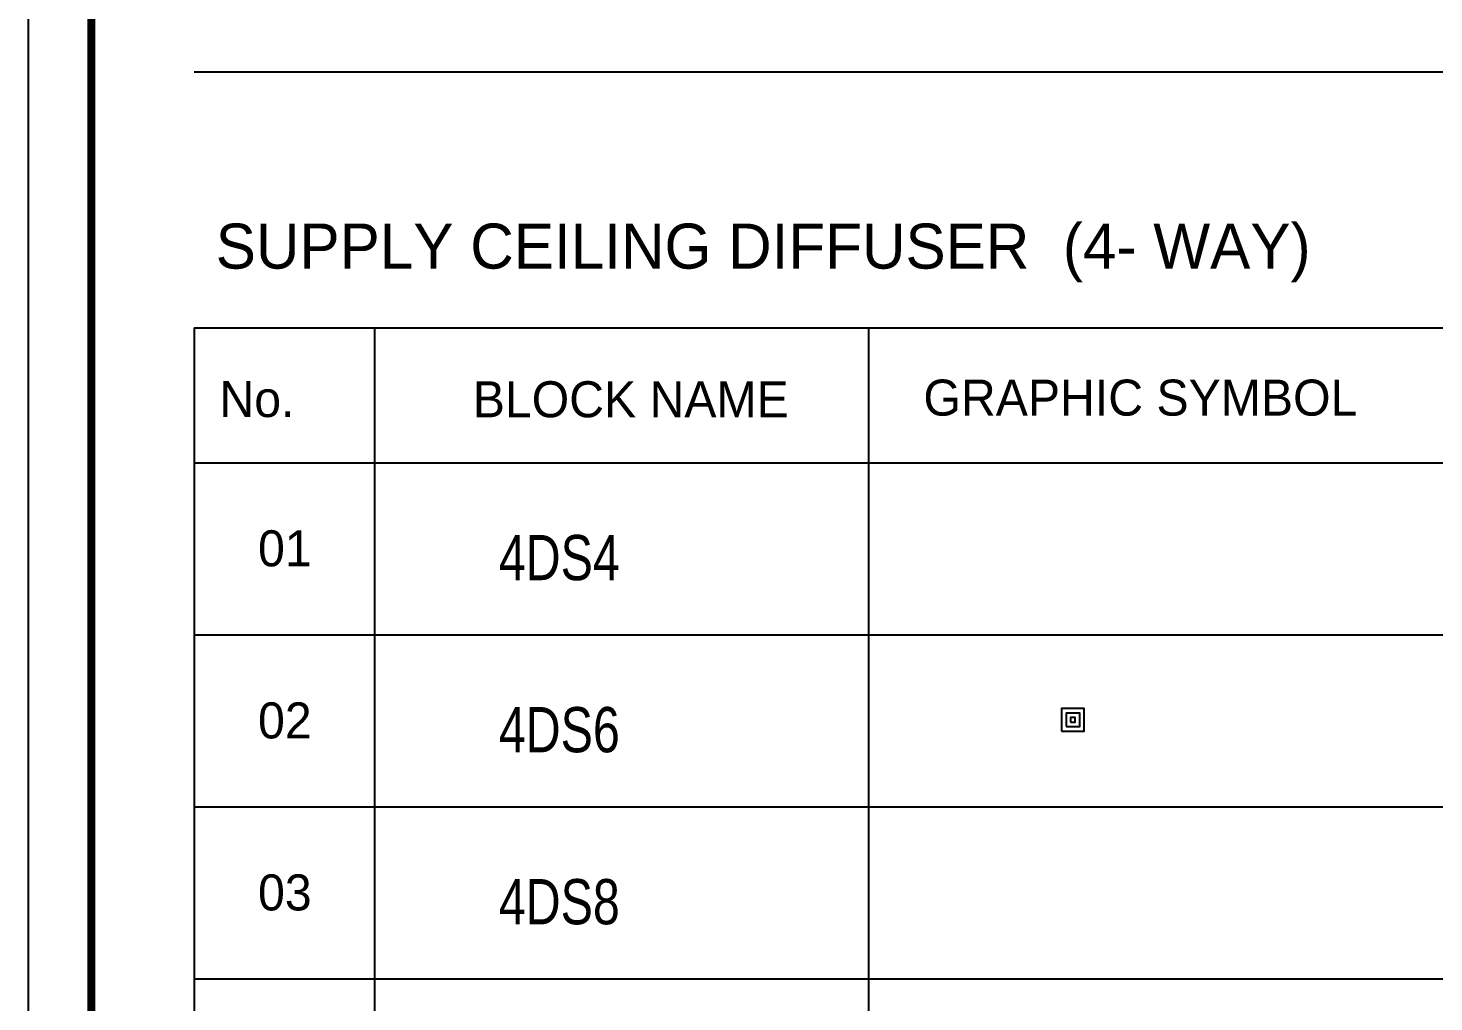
# Model space of a CAD drawing. Header units: millimetres. Extents: x -21221 to 1625077, y -149981 to 356550.
# Drawn here: x 266178 to 268043, y 155180 to 156472 of the extents above; entities that cross this region are included whole.
import ezdxf
from ezdxf.enums import TextEntityAlignment as Align

# ---------------------------------------------------------------- set-up
doc = ezdxf.new("R2010")
doc.units = ezdxf.units.MM
doc.header["$LTSCALE"] = 1000
doc.header["$MEASUREMENT"] = 0
doc.layers.get('0').update_dxf_attribs({"linetype": 'CONTINUOUS'})
for name, color, linetype in [('150-FRAM-PLAN-0-2', 150, 'CONTINUOUS'), ('200-FRAME-PLAN-1-0-0-6', 200, 'CONTINUOUS'), ('3-SUPPLY-DUCT', 3, 'CONTINUOUS'), ('4-TEXT-HVAC', 4, 'CONTINUOUS'), ('40-REFERENCE-DRAWINGS-0-35', 40, 'CONTINUOUS'), ('43-REFERENCE-0-33', 43, 'CONTINUOUS'), ('70-FRAM-DETAIL-0-45', 70, 'CONTINUOUS')]:
    doc.layers.add(name, color=color, linetype=linetype)
doc.styles.add('STENCIL', font='stencil.shx')
doc.styles.add('style2', font='stencil.shx')

# ---------------------------------------------------------------- blocks, each defined once
blk = doc.blocks.new('4DS6')
at = {"color": 13}
for points in [[(0, 245.4, 0, 30.1, 0), (0, 172.1, 0, 0, 0), (0, 110.2, 0, 0, 0)], [(-245.4, 0, 0, 30.1, 0), (-172.1, 0, 0, 0, 0), (-110.2, 0, 0, 0, 0)], [(245.4, 0, 0, 30.1, 0), (172.1, 0, 0, 0, 0), (110.2, 0, 0, 0, 0)], [(0, -245.4, 0, 30.1, 0), (0, -172.1, 0, 0, 0), (0, -110.2, 0, 0, 0)]]:
    blk.add_lwpolyline(points, format="xyseb", dxfattribs=at)
at = {"color": 12}
blk.add_lwpolyline([(-75, -75), (75, -75), (75, 75), (-75, 75)], close=True, dxfattribs=at)
at = {"color": 13}
for points in [[(-45, -45), (45, -45), (45, 45), (-45, 45)], [(-15, -15), (15, -15), (15, 15), (-15, 15)]]:
    blk.add_lwpolyline(points, close=True, dxfattribs=at)

msp = doc.modelspace()

# ---------------------------------------------------------------- linework, layer by layer
at = {"layer": '150-FRAM-PLAN-0-2'}
msp.add_lwpolyline([(271770.7, 158326.6), (266178.4, 158326.6), (266178.4, 150293.4), (271770.7, 150293.4)], close=True, dxfattribs=at)
at = {"layer": '200-FRAME-PLAN-1-0-0-6', "const_width": 10.5}
msp.add_lwpolyline([(271687, 158242.9), (266262.1, 158242.9), (266262.1, 150377.1), (271687, 150377.1)], close=True, dxfattribs=at)
at = {"layer": '70-FRAM-DETAIL-0-45'}
for p, q in [((266398.7, 156414.1), (271550.3, 156414.1)), ((266398.7, 156074.6), (266398.7, 150580.8)), ((266398.7, 156074.6), (271549, 156074.6)), ((266637.8, 156074.6), (266637.8, 150580.8)), ((267293.6, 150580.8), (267293.6, 156074.6)), ((266398.7, 155895.6), (271549, 155895.6))]:
    msp.add_line(p, q, dxfattribs=at)
at = {"layer": '70-FRAM-DETAIL-0-45', "color": 9}
for p, q in [((266398.7, 155667.4), (271549, 155667.4)), ((266398.7, 155439.1), (271549, 155439.1)), ((266398.7, 155210.9), (271549, 155210.9))]:
    msp.add_line(p, q, dxfattribs=at)

# ---------------------------------------------------------------- block references
at = {"layer": '3-SUPPLY-DUCT', "xscale": 0.2000000000116415, "yscale": 0.2000000000116415, "zscale": 0.2}
msp.add_blockref('4DS6', (267564.1, 155554.6), dxfattribs=at)

# ---------------------------------------------------------------- texts
at = {"layer": '4-TEXT-HVAC', "color": 4, "style": 'style2', "width": 0.8}
for s, p in [('4DS4', (266802.6, 155739.9)), ('4DS6', (266802.6, 155511.6)), ('4DS8', (266802.6, 155283.4))]:
    msp.add_text(s, height=60, dxfattribs=at).set_placement(p)
at = {"layer": '40-REFERENCE-DRAWINGS-0-35', "lineweight": 35, "style": 'STENCIL'}
msp.add_text('SUPPLY CEILING DIFFUSER  (4- WAY)', height=59.766, dxfattribs=at).set_placement((266427.2, 156153.2))
for s, height, p in [('No.', 47.81, (266481.9, 155979.9)), ('BLOCK NAME', 47.81, (266977.7, 155979.9)), ('GRAPHIC SYMBOL', 47.812, (267653.6, 155982.1))]:
    msp.add_text(s, height=height, dxfattribs=at).set_placement(p, align=Align.MIDDLE)
at = {"layer": '43-REFERENCE-0-33', "color": 4, "style": 'STENCIL'}
for s, p in [('01', (266518.9, 155782.2)), ('02', (266518.9, 155553.9)), ('03', (266518.9, 155325.7))]:
    msp.add_text(s, height=47.81, dxfattribs=at).set_placement(p, align=Align.MIDDLE)

doc.saveas('drawing.dxf')
